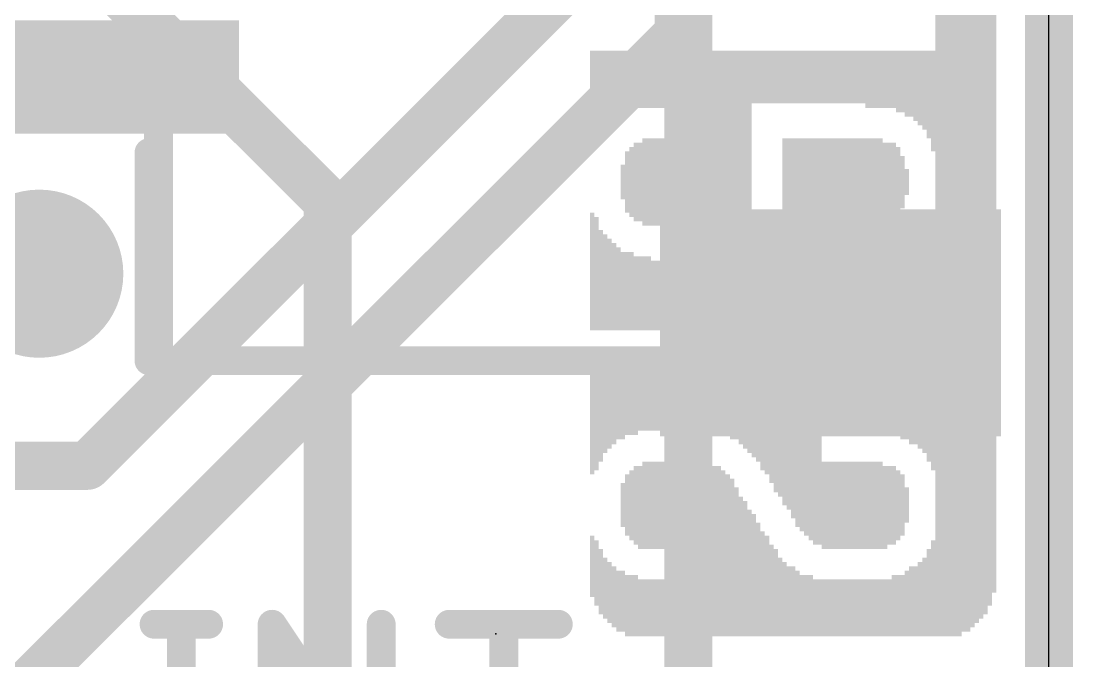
# Model space of a CAD drawing. Extents: x -0.1 to 25.5, y -0.1 to 17.9.
# Drawn here: x 19.97 to 25.53, y 4.3 to 7.69 of the extents above; entities that cross this region are included whole.
import ezdxf

# ---------------------------------------------------------------- set-up
doc = ezdxf.new("R2010")
doc.units = 0
for name, color, linetype in [('1', 12, 'CONTINUOUS'), ('16', 5, 'CONTINUOUS'), ('18', 110, 'CONTINUOUS'), ('20', 53, 'CONTINUOUS'), ('21', 40, 'CONTINUOUS'), ('22', 6, 'CONTINUOUS'), ('24', 6, 'CONTINUOUS'), ('51', 253, 'CONTINUOUS')]:
    doc.layers.add(name, color=color, linetype=linetype)

# ---------------------------------------------------------------- blocks, each defined once
blk = doc.blocks.new('RECT')
blk.add_solid([(-0.5, -0.5), (0.5, -0.5), (-0.5, 0.5), (0.5, 0.5)])
blk = doc.blocks.new('ROUNDV')
at = {"const_width": 0.5}
blk.add_lwpolyline([(0, -0.25, 1), (0, 0.25, 1), (0, -0.25)], format="xyb", dxfattribs=at)

msp = doc.modelspace()

# ---------------------------------------------------------------- linework, layer by layer
at = {"layer": '1', "const_width": 0.254}
for points in [[(25.4, 17.78), (25.4, 0)], [(23.4442, 10.4764), (23.4442, 7.62)], [(22.86, 7.874), (20.32, 5.334)], [(23.4442, 7.62), (19.05, 3.2258)], [(20.32, 5.334), (17.653, 5.334)]]:
    msp.add_lwpolyline(points, dxfattribs=at)
at = {"layer": '1', "const_width": 0.127}
for points in [[(23.4891, 7.5751, 1), (23.3993, 7.6649)], [(23.3807, 7.62, 1), (23.5077, 7.62)], [(20.32, 5.2705, 1), (20.32, 5.3975)], [(20.2751, 5.3789, 1), (20.3649, 5.2891)]]:
    msp.add_lwpolyline(points, format="xyb", dxfattribs=at)
at = {"layer": '16', "const_width": 0.254}
for points in [[(25.4, 17.78), (25.4, 0)], [(21.59, 6.731), (17.78, 10.541)], [(23.495, 2.032), (23.495, 8.636)], [(21.59, 6.731), (21.59, 2.54)]]:
    msp.add_lwpolyline(points, dxfattribs=at)
at = {"layer": '16', "const_width": 0.127}
for points in [[(21.6535, 6.731, 1), (21.5265, 6.731)], [(21.5451, 6.6861, 1), (21.6349, 6.7759)]]:
    msp.add_lwpolyline(points, format="xyb", dxfattribs=at)
at = {"layer": '20'}
msp.add_line((25.4, 2.54), (25.4, 15.24), dxfattribs=at)
at = {"layer": '21', "const_width": 0.1524}
for points in [[(24.946, 6.79), (24.946, 10.99)], [(20.646, 5.89), (20.646, 6.99)], [(23.246, 5.89), (20.646, 5.89)], [(20.6728, 4.4965), (20.961, 4.4965)], [(20.8169, 3.6322), (20.8169, 4.4965)], [(21.2965, 3.6322), (21.2965, 4.4965)], [(21.2965, 4.4965), (21.8727, 3.6322)], [(21.8727, 3.6322), (21.8727, 4.4965)], [(22.232, 4.4965), (22.8083, 4.4965)], [(22.5202, 3.6322), (22.5202, 4.4965)]]:
    msp.add_lwpolyline(points, dxfattribs=at)
at = {"layer": '21', "const_width": 0.0762}
for points in [[(20.6841, 6.99, 1), (20.6079, 6.99)], [(24.9079, 6.79, 1), (24.9841, 6.79)], [(20.646, 5.9281, 1), (20.646, 5.8519)], [(23.246, 5.8519, 1), (23.246, 5.9281)], [(20.6079, 5.89, 1), (20.6841, 5.89)], [(20.6728, 4.5346, 1), (20.6728, 4.4584)], [(20.855, 4.4965, 1), (20.7788, 4.4965)], [(20.961, 4.4584, 1), (20.961, 4.5346)], [(21.3282, 4.5177, 1), (21.2648, 4.4754)], [(21.3346, 4.4965, 1), (21.2584, 4.4965)], [(21.9108, 4.4965, 1), (21.8346, 4.4965)], [(22.232, 4.5346, 1), (22.232, 4.4584)], [(22.5583, 4.4965, 1), (22.4821, 4.4965)], [(22.8083, 4.4584, 1), (22.8083, 4.5346)]]:
    msp.add_lwpolyline(points, format="xyb", dxfattribs=at)
at = {"layer": '24'}
msp.add_point((22.479, 4.445), dxfattribs=at)
at = {"layer": '51', "const_width": 0.1524}
for points in [[(20.696, 5.89), (20.696, 11.99)], [(24.946, 11.99), (24.946, 5.89)], [(24.946, 5.89), (20.696, 5.89)]]:
    msp.add_lwpolyline(points, dxfattribs=at)
at = {"layer": '51', "const_width": 0.0762}
for points in [[(20.696, 5.9281, 1), (20.696, 5.8519)], [(24.946, 5.8519, 1), (24.946, 5.9281)], [(20.6579, 5.89, 1), (20.7341, 5.89)], [(24.9079, 5.89, 1), (24.9841, 5.89)]]:
    msp.add_lwpolyline(points, format="xyb", dxfattribs=at)

# ---------------------------------------------------------------- block references
at = {"layer": '1', "rotation": 180}
for p, xscale, yscale in [((20.346, 7.39), 1.55, 0.6), ((24.246, 6.09), 1.8, 1.2)]:
    msp.add_blockref('RECT', p, dxfattribs=dict(at, xscale=xscale, yscale=yscale))
at = {"layer": '18', "xscale": 0.889, "yscale": 0.889}
msp.add_blockref('ROUNDV', (20.066, 6.35), dxfattribs=at)
msp.add_blockref('ROUNDV', (20.066, 6.35), dxfattribs=at)
at = {"layer": '22', "rotation": 90}
for p, xscale, yscale in [((24.8111, 8.81), 5.5194, 0.0231), ((24.8342, 8.81), 5.5194, 0.0231), ((24.8573, 8.81), 5.5194, 0.0231), ((24.8804, 8.81), 5.5194, 0.0231), ((24.9036, 8.81), 5.5194, 0.0231), ((24.9267, 8.7973), 5.494, 0.0231), ((24.9498, 8.7973), 5.494, 0.0231), ((24.9729, 8.7859), 5.4712, 0.0231), ((24.996, 8.7859), 5.4712, 0.0231), ((25.019, 8.7744), 5.4483, 0.0229), ((25.042, 8.763), 5.4254, 0.0231), ((25.0651, 8.7516), 5.4026, 0.0231), ((25.0882, 8.7287), 5.3569, 0.0231), ((25.1113, 8.6944), 5.2883, 0.0231), ((22.987, 7.2631), 0.5309, 0.0229), ((23.01, 7.2746), 0.508, 0.0231), ((23.0331, 7.2974), 0.4623, 0.0231), ((23.0562, 7.3203), 0.4166, 0.0231), ((23.0793, 7.3317), 0.3937, 0.0231), ((23.1024, 7.3431), 0.3708, 0.0231), ((23.1256, 7.3546), 0.348, 0.0231), ((23.1487, 7.3546), 0.348, 0.0231), ((23.1718, 7.366), 0.3251, 0.0231), ((23.1949, 7.366), 0.3251, 0.0231), ((23.218, 7.3774), 0.3023, 0.0231), ((23.241, 7.3774), 0.3023, 0.0229), ((23.264, 7.3774), 0.3023, 0.0231), ((23.2871, 7.3774), 0.3023, 0.0231), ((23.3102, 7.3774), 0.3023, 0.0231), ((23.3333, 7.3774), 0.3023, 0.0231), ((23.3564, 7.3774), 0.3023, 0.0231), ((23.3796, 7.3901), 0.2769, 0.0231), ((23.4027, 7.3901), 0.2769, 0.0231), ((23.4258, 7.3901), 0.2769, 0.0231), ((23.4489, 7.3901), 0.2769, 0.0231), ((23.472, 7.3901), 0.2769, 0.0231), ((23.495, 7.3901), 0.2769, 0.0229), ((23.518, 7.3901), 0.2769, 0.0231), ((23.5411, 7.3901), 0.2769, 0.0231), ((23.5642, 7.0663), 0.9246, 0.0231), ((23.5873, 7.0663), 0.9246, 0.0231), ((23.6104, 7.0663), 0.9246, 0.0231), ((23.6336, 7.0663), 0.9246, 0.0231), ((23.6567, 7.0663), 0.9246, 0.0231), ((23.6798, 7.0663), 0.9246, 0.0231), ((23.7029, 7.0663), 0.9246, 0.0231), ((23.726, 7.0663), 0.9246, 0.0231), ((23.749, 7.0663), 0.9246, 0.0229), ((23.772, 7.0663), 0.9246, 0.0231), ((23.7951, 7.0663), 0.9246, 0.0231), ((23.8182, 7.0663), 0.9246, 0.0231), ((23.8413, 7.3901), 0.2769, 0.0231), ((23.8644, 7.3901), 0.2769, 0.0231), ((23.8876, 7.3901), 0.2769, 0.0231), ((23.9107, 7.3901), 0.2769, 0.0231), ((23.9338, 7.3901), 0.2769, 0.0231), ((23.9569, 7.3901), 0.2769, 0.0231), ((23.98, 7.3901), 0.2769, 0.0231), ((24.003, 7.3901), 0.2769, 0.0229), ((24.026, 7.3901), 0.2769, 0.0231), ((24.0491, 7.3901), 0.2769, 0.0231), ((24.0722, 7.3901), 0.2769, 0.0231), ((24.0953, 7.3901), 0.2769, 0.0231), ((24.1184, 7.3901), 0.2769, 0.0231), ((24.1416, 7.3901), 0.2769, 0.0231), ((24.1647, 7.3901), 0.2769, 0.0231), ((24.1878, 7.3901), 0.2769, 0.0231), ((24.2109, 7.3901), 0.2769, 0.0231), ((24.234, 7.3901), 0.2769, 0.0231), ((24.257, 7.3901), 0.2769, 0.0229), ((24.28, 7.3901), 0.2769, 0.0231), ((24.3031, 7.3901), 0.2769, 0.0231), ((24.3262, 7.3901), 0.2769, 0.0231), ((24.3493, 7.3901), 0.2769, 0.0231), ((24.3724, 7.3901), 0.2769, 0.0231), ((24.3956, 7.3901), 0.2769, 0.0231), ((24.4187, 7.3901), 0.2769, 0.0231), ((24.4418, 7.3774), 0.3023, 0.0231), ((24.4649, 7.3774), 0.3023, 0.0231), ((24.488, 7.3774), 0.3023, 0.0231), ((24.511, 7.3774), 0.3023, 0.0229), ((24.534, 7.3774), 0.3023, 0.0231), ((24.5571, 7.3774), 0.3023, 0.0231), ((24.5802, 7.3774), 0.3023, 0.0231), ((24.6033, 7.366), 0.3251, 0.0231), ((24.6264, 7.366), 0.3251, 0.0231), ((24.6496, 7.3546), 0.348, 0.0231), ((24.6727, 7.3546), 0.348, 0.0231), ((24.6958, 7.3431), 0.3708, 0.0231), ((24.7189, 7.3317), 0.3937, 0.0231), ((24.742, 7.3203), 0.4166, 0.0231), ((24.765, 7.2974), 0.4623, 0.0229), ((24.788, 7.2631), 0.5309, 0.0231), ((23.264, 6.8351), 0.4623, 0.0231), ((23.2871, 6.8351), 0.4623, 0.0231), ((23.3102, 6.8351), 0.4623, 0.0231), ((23.3333, 6.8351), 0.4623, 0.0231), ((23.3564, 6.8351), 0.4623, 0.0231), ((23.3796, 6.8351), 0.4623, 0.0231), ((23.4027, 6.8351), 0.4623, 0.0231), ((23.4258, 6.8351), 0.4623, 0.0231), ((23.4489, 6.8351), 0.4623, 0.0231), ((23.472, 6.8351), 0.4623, 0.0231), ((23.495, 6.8351), 0.4623, 0.0229), ((23.518, 6.8351), 0.4623, 0.0231), ((23.5411, 6.8351), 0.4623, 0.0231), ((24.003, 6.8351), 0.4623, 0.0229), ((24.026, 6.8351), 0.4623, 0.0231), ((24.0491, 6.8351), 0.4623, 0.0231), ((24.0722, 6.8351), 0.4623, 0.0231), ((24.0953, 6.8351), 0.4623, 0.0231), ((24.1184, 6.8351), 0.4623, 0.0231), ((24.1416, 6.8351), 0.4623, 0.0231), ((24.1647, 6.8351), 0.4623, 0.0231), ((24.1878, 6.8351), 0.4623, 0.0231), ((24.2109, 6.8351), 0.4623, 0.0231), ((24.234, 6.8351), 0.4623, 0.0231), ((24.257, 6.8351), 0.4623, 0.0229), ((24.28, 6.8351), 0.4623, 0.0231), ((24.3031, 6.8351), 0.4623, 0.0231), ((24.3262, 6.8351), 0.4623, 0.0231), ((24.3493, 6.8351), 0.4623, 0.0231), ((24.3724, 6.8351), 0.4623, 0.0231), ((24.3956, 6.8351), 0.4623, 0.0231), ((24.4187, 6.8351), 0.4623, 0.0231), ((24.4418, 6.8351), 0.4623, 0.0231), ((24.4649, 6.8351), 0.4623, 0.0231), ((24.488, 6.8351), 0.4623, 0.0231), ((24.511, 6.8351), 0.4623, 0.0229), ((23.1949, 6.8351), 0.3708, 0.0231), ((23.218, 6.8351), 0.4166, 0.0231), ((23.241, 6.8351), 0.4166, 0.0229), ((24.534, 6.8237), 0.4394, 0.0231), ((24.5571, 6.8351), 0.4166, 0.0231), ((24.5802, 6.8351), 0.4166, 0.0231), ((24.6033, 6.8351), 0.3708, 0.0231), ((23.1718, 6.8351), 0.3251, 0.0231), ((24.6264, 6.8339), 0.2769, 0.0231), ((23.1487, 6.8351), 0.1829, 0.0231), ((24.6496, 6.8351), 0.1372, 0.0231), ((22.987, 6.3614), 0.6223, 0.0229), ((23.01, 6.35), 0.5994, 0.0231), ((24.788, 6.4541), 0.3912, 0.0231), ((23.0331, 6.3157), 0.5309, 0.0231), ((23.0562, 6.3043), 0.508, 0.0231), ((24.742, 6.4084), 0.2997, 0.0231), ((24.765, 6.4313), 0.3454, 0.0229), ((23.0793, 6.2929), 0.4851, 0.0231), ((23.1024, 6.2814), 0.4623, 0.0231), ((24.6958, 6.3856), 0.254, 0.0231), ((24.7189, 6.397), 0.2769, 0.0231), ((23.1256, 6.27), 0.4394, 0.0231), ((23.1487, 6.2573), 0.414, 0.0231), ((23.1718, 6.2573), 0.414, 0.0231), ((23.1949, 6.2573), 0.414, 0.0231), ((24.6033, 6.2573), 0.414, 0.0231), ((24.6264, 6.2573), 0.414, 0.0231), ((24.6496, 6.3741), 0.2311, 0.0231), ((24.6727, 6.3741), 0.2311, 0.0231), ((23.218, 6.2459), 0.3912, 0.0231), ((23.241, 6.2459), 0.3912, 0.0229), ((23.264, 6.2459), 0.3912, 0.0231), ((23.2871, 6.2459), 0.3912, 0.0231), ((23.3102, 6.2344), 0.3683, 0.0231), ((23.3333, 6.2344), 0.3683, 0.0231), ((23.3564, 6.2344), 0.3683, 0.0231), ((23.3796, 6.2344), 0.3683, 0.0231), ((23.4027, 6.2344), 0.3683, 0.0231), ((23.4258, 6.2344), 0.3683, 0.0231), ((23.4489, 6.2344), 0.3683, 0.0231), ((23.472, 6.2344), 0.3683, 0.0231), ((23.495, 6.2344), 0.3683, 0.0229), ((23.518, 6.2344), 0.3683, 0.0231), ((23.5411, 6.2344), 0.3683, 0.0231), ((23.5642, 6.2344), 0.3683, 0.0231), ((23.5873, 6.2344), 0.3683, 0.0231), ((23.6104, 6.2344), 0.3683, 0.0231), ((23.6336, 6.2344), 0.3683, 0.0231), ((23.6567, 6.2344), 0.3683, 0.0231), ((23.6798, 6.2344), 0.3683, 0.0231), ((23.7029, 6.2344), 0.3683, 0.0231), ((23.726, 6.2344), 0.3683, 0.0231), ((23.749, 6.2344), 0.3683, 0.0229), ((23.772, 6.2344), 0.3683, 0.0231), ((23.7951, 6.2344), 0.3683, 0.0231), ((23.8182, 6.2344), 0.3683, 0.0231), ((23.8413, 6.2344), 0.3683, 0.0231), ((23.8644, 6.2344), 0.3683, 0.0231), ((23.8876, 6.2344), 0.3683, 0.0231), ((23.9107, 6.2344), 0.3683, 0.0231), ((23.9338, 6.2344), 0.3683, 0.0231), ((23.9569, 6.2344), 0.3683, 0.0231), ((23.98, 6.2344), 0.3683, 0.0231), ((24.003, 6.2344), 0.3683, 0.0229), ((24.026, 6.2344), 0.3683, 0.0231), ((24.0491, 6.2344), 0.3683, 0.0231), ((24.0722, 6.2344), 0.3683, 0.0231), ((24.0953, 6.2344), 0.3683, 0.0231), ((24.1184, 6.2344), 0.3683, 0.0231), ((24.1416, 6.2344), 0.3683, 0.0231), ((24.1647, 6.2344), 0.3683, 0.0231), ((24.1878, 6.2344), 0.3683, 0.0231), ((24.2109, 6.2344), 0.3683, 0.0231), ((24.234, 6.2344), 0.3683, 0.0231), ((24.257, 6.2344), 0.3683, 0.0229), ((24.28, 6.2344), 0.3683, 0.0231), ((24.3031, 6.2344), 0.3683, 0.0231), ((24.3262, 6.2344), 0.3683, 0.0231), ((24.3493, 6.2344), 0.3683, 0.0231), ((24.3724, 6.2344), 0.3683, 0.0231), ((24.3956, 6.2344), 0.3683, 0.0231), ((24.4187, 6.2344), 0.3683, 0.0231), ((24.4418, 6.2344), 0.3683, 0.0231), ((24.4649, 6.2344), 0.3683, 0.0231), ((24.488, 6.2344), 0.3683, 0.0231), ((24.511, 6.2459), 0.3912, 0.0229), ((24.534, 6.2459), 0.3912, 0.0231), ((24.5571, 6.2459), 0.3912, 0.0231), ((24.5802, 6.2459), 0.3912, 0.0231), ((22.987, 5.588), 0.5994, 0.0229), ((23.01, 5.5994), 0.5766, 0.0231), ((23.0331, 5.6223), 0.5309, 0.0231), ((23.0562, 5.6452), 0.4851, 0.0231), ((23.0793, 5.6566), 0.4623, 0.0231), ((23.1024, 5.668), 0.4394, 0.0231), ((23.1256, 5.6807), 0.414, 0.0231), ((23.1487, 5.6807), 0.414, 0.0231), ((23.1718, 5.6921), 0.3912, 0.0231), ((23.1949, 5.6921), 0.3912, 0.0231), ((23.218, 5.6921), 0.3912, 0.0231), ((23.241, 5.7036), 0.3683, 0.0229), ((23.264, 5.7036), 0.3683, 0.0231), ((23.2871, 5.7036), 0.3683, 0.0231), ((23.3102, 5.7036), 0.3683, 0.0231), ((23.3333, 5.7036), 0.3683, 0.0231), ((23.3564, 5.7036), 0.3683, 0.0231), ((23.3796, 5.7036), 0.3683, 0.0231), ((23.4027, 5.7036), 0.3683, 0.0231), ((23.4258, 5.7036), 0.3683, 0.0231), ((23.4489, 5.7036), 0.3683, 0.0231), ((23.472, 5.7036), 0.3683, 0.0231), ((23.495, 5.7036), 0.3683, 0.0229), ((23.518, 5.7036), 0.3683, 0.0231), ((23.5411, 5.7036), 0.3683, 0.0231), ((23.5642, 5.7036), 0.3683, 0.0231), ((23.5873, 5.7036), 0.3683, 0.0231), ((23.6104, 5.7036), 0.3683, 0.0231), ((23.6336, 5.7036), 0.3683, 0.0231), ((23.6567, 5.7036), 0.3683, 0.0231), ((23.6798, 5.6921), 0.3912, 0.0231), ((23.7029, 5.6921), 0.3912, 0.0231), ((23.726, 5.6807), 0.414, 0.0231), ((23.749, 5.6807), 0.414, 0.0229), ((23.772, 5.668), 0.4394, 0.0231), ((23.7951, 5.6566), 0.4623, 0.0231), ((23.8182, 5.6452), 0.4851, 0.0231), ((23.8413, 5.6337), 0.508, 0.0231), ((23.8644, 5.6223), 0.5309, 0.0231), ((23.8876, 5.5994), 0.5766, 0.0231), ((23.9107, 5.588), 0.5994, 0.0231), ((23.9338, 5.5651), 0.6452, 0.0231), ((23.9569, 5.541), 0.6934, 0.0231), ((23.98, 5.5296), 0.7163, 0.0231), ((24.003, 5.5067), 0.762, 0.0229), ((24.026, 5.4953), 0.7849, 0.0231), ((24.0491, 5.4724), 0.8306, 0.0231), ((24.0722, 5.4496), 0.8763, 0.0231), ((24.0953, 5.4381), 0.8992, 0.0231), ((24.1184, 5.4267), 0.922, 0.0231), ((24.1416, 5.414), 0.9474, 0.0231), ((24.1647, 5.4026), 0.9703, 0.0231), ((24.1878, 5.4026), 0.9703, 0.0231), ((24.2109, 5.7036), 0.3683, 0.0231), ((24.234, 5.7036), 0.3683, 0.0231), ((24.257, 5.7036), 0.3683, 0.0229), ((24.28, 5.7036), 0.3683, 0.0231), ((24.3031, 5.7036), 0.3683, 0.0231), ((24.3262, 5.7036), 0.3683, 0.0231), ((24.3493, 5.7036), 0.3683, 0.0231), ((24.3724, 5.7036), 0.3683, 0.0231), ((24.3956, 5.7036), 0.3683, 0.0231), ((24.4187, 5.7036), 0.3683, 0.0231), ((24.4418, 5.7036), 0.3683, 0.0231), ((24.4649, 5.7036), 0.3683, 0.0231), ((24.488, 5.7036), 0.3683, 0.0231), ((24.511, 5.7036), 0.3683, 0.0229), ((24.534, 5.7036), 0.3683, 0.0231), ((24.5571, 5.6921), 0.3912, 0.0231), ((24.5802, 5.6921), 0.3912, 0.0231), ((24.6033, 5.6921), 0.3912, 0.0231), ((24.6264, 5.6807), 0.414, 0.0231), ((24.8111, 5.16), 1.4554, 0.0231), ((24.8342, 5.16), 1.4554, 0.0231), ((24.8573, 5.16), 1.4554, 0.0231), ((24.8804, 5.16), 1.4554, 0.0231), ((24.9036, 5.16), 1.4554, 0.0231), ((24.9267, 5.16), 1.4554, 0.0231), ((24.9498, 5.1727), 1.43, 0.0231), ((24.9729, 5.1727), 1.43, 0.0231), ((24.996, 5.1841), 1.4072, 0.0231), ((25.019, 5.1956), 1.3843, 0.0229), ((25.042, 5.207), 1.3614, 0.0231), ((25.0651, 5.2184), 1.3386, 0.0231), ((25.0882, 5.2413), 1.2929, 0.0231), ((25.1113, 5.2756), 1.2243, 0.0231), ((24.6496, 5.5766), 0.2057, 0.0231), ((24.6727, 5.5639), 0.2311, 0.0231), ((24.6958, 5.5639), 0.2311, 0.0231), ((24.7189, 5.5524), 0.254, 0.0231), ((24.742, 5.541), 0.2769, 0.0231), ((24.765, 5.5182), 0.3226, 0.0229), ((24.788, 5.4953), 0.3683, 0.0231), ((23.264, 5.1257), 0.4623, 0.0231), ((23.2871, 5.1257), 0.4623, 0.0231), ((23.3102, 5.1257), 0.4623, 0.0231), ((23.3333, 5.1257), 0.4623, 0.0231), ((23.3564, 5.1257), 0.4623, 0.0231), ((23.3796, 5.1257), 0.4623, 0.0231), ((23.4027, 5.1257), 0.4623, 0.0231), ((23.4258, 5.1257), 0.4623, 0.0231), ((23.4489, 5.1257), 0.4623, 0.0231), ((23.472, 5.1257), 0.4623, 0.0231), ((23.495, 5.1257), 0.4623, 0.0229), ((23.518, 5.1257), 0.4623, 0.0231), ((23.5411, 5.1257), 0.4623, 0.0231), ((23.5642, 5.1257), 0.4623, 0.0231), ((23.5873, 5.1257), 0.4623, 0.0231), ((24.2109, 5.1257), 0.4623, 0.0231), ((24.234, 5.1257), 0.4623, 0.0231), ((24.257, 5.1257), 0.4623, 0.0229), ((24.28, 5.1257), 0.4623, 0.0231), ((24.3031, 5.1257), 0.4623, 0.0231), ((24.3262, 5.1257), 0.4623, 0.0231), ((24.3493, 5.1257), 0.4623, 0.0231), ((24.3724, 5.1257), 0.4623, 0.0231), ((24.3956, 5.1257), 0.4623, 0.0231), ((24.4187, 5.1257), 0.4623, 0.0231), ((24.4418, 5.1257), 0.4623, 0.0231), ((24.4649, 5.1257), 0.4623, 0.0231), ((24.488, 5.1257), 0.4623, 0.0231), ((24.511, 5.1257), 0.4623, 0.0229), ((23.1718, 5.127), 0.3226, 0.0231), ((23.1949, 5.1257), 0.3708, 0.0231), ((23.218, 5.1257), 0.4166, 0.0231), ((23.241, 5.1143), 0.4394, 0.0229), ((23.6104, 5.1143), 0.4394, 0.0231), ((23.6336, 4.8832), 0.9017, 0.0231), ((23.6567, 4.8832), 0.9017, 0.0231), ((23.6798, 4.8717), 0.8788, 0.0231), ((23.7029, 4.8603), 0.856, 0.0231), ((24.534, 5.1143), 0.4394, 0.0231), ((24.5571, 5.1257), 0.4166, 0.0231), ((24.5802, 5.1257), 0.4166, 0.0231), ((24.6033, 5.1257), 0.3708, 0.0231), ((24.6264, 5.127), 0.3226, 0.0231), ((23.1487, 5.127), 0.2311, 0.0231), ((23.726, 4.8489), 0.8331, 0.0231), ((23.749, 4.826), 0.7874, 0.0229), ((23.772, 4.8019), 0.7391, 0.0231), ((24.6496, 5.127), 0.1854, 0.0231), ((23.7951, 4.7904), 0.7163, 0.0231), ((23.8182, 4.7676), 0.6706, 0.0231), ((23.8413, 4.7561), 0.6477, 0.0231), ((23.8644, 4.7333), 0.602, 0.0231), ((22.987, 4.8031), 0.3251, 0.0229), ((23.8876, 4.7104), 0.5563, 0.0231), ((23.9107, 4.699), 0.5334, 0.0231), ((23.01, 4.7676), 0.3454, 0.0231), ((23.0331, 4.7219), 0.3454, 0.0231), ((23.9338, 4.6749), 0.4851, 0.0231), ((23.9569, 4.6634), 0.4623, 0.0231), ((24.765, 4.6634), 0.4623, 0.0229), ((24.788, 4.6863), 0.508, 0.0231), ((23.0562, 4.6876), 0.3226, 0.0231), ((23.98, 4.6406), 0.4166, 0.0231), ((24.742, 4.6406), 0.4166, 0.0231), ((23.0793, 4.6647), 0.3226, 0.0231), ((23.1024, 4.6418), 0.3226, 0.0231), ((23.1256, 4.619), 0.3226, 0.0231), ((23.1487, 4.619), 0.3226, 0.0231), ((24.003, 4.6292), 0.3937, 0.0229), ((24.026, 4.6177), 0.3708, 0.0231), ((24.0491, 4.6177), 0.3708, 0.0231), ((24.0722, 4.6063), 0.348, 0.0231), ((24.6496, 4.6063), 0.348, 0.0231), ((24.6727, 4.6177), 0.3708, 0.0231), ((24.6958, 4.6177), 0.3708, 0.0231), ((24.7189, 4.6292), 0.3937, 0.0231), ((23.1718, 4.5949), 0.3251, 0.0231), ((23.1949, 4.5949), 0.3251, 0.0231), ((23.218, 4.5949), 0.3251, 0.0231), ((23.241, 4.5834), 0.3023, 0.0229), ((23.264, 4.5834), 0.3023, 0.0231), ((23.2871, 4.5834), 0.3023, 0.0231), ((23.3102, 4.5834), 0.3023, 0.0231), ((23.3333, 4.5834), 0.3023, 0.0231), ((23.3564, 4.5834), 0.3023, 0.0231), ((23.3796, 4.5834), 0.3023, 0.0231), ((23.4027, 4.5834), 0.3023, 0.0231), ((23.4258, 4.5834), 0.3023, 0.0231), ((23.4489, 4.5834), 0.3023, 0.0231), ((23.472, 4.5834), 0.3023, 0.0231), ((23.495, 4.5834), 0.3023, 0.0229), ((23.518, 4.5834), 0.3023, 0.0231), ((23.5411, 4.5834), 0.3023, 0.0231), ((23.5642, 4.5834), 0.3023, 0.0231), ((23.5873, 4.5834), 0.3023, 0.0231), ((23.6104, 4.5834), 0.3023, 0.0231), ((24.0953, 4.5949), 0.3251, 0.0231), ((24.1184, 4.5949), 0.3251, 0.0231), ((24.1416, 4.5949), 0.3251, 0.0231), ((24.1647, 4.5834), 0.3023, 0.0231), ((24.1878, 4.5834), 0.3023, 0.0231), ((24.2109, 4.5834), 0.3023, 0.0231), ((24.234, 4.5834), 0.3023, 0.0231), ((24.257, 4.5834), 0.3023, 0.0229), ((24.28, 4.5834), 0.3023, 0.0231), ((24.3031, 4.5834), 0.3023, 0.0231), ((24.3262, 4.5834), 0.3023, 0.0231), ((24.3493, 4.5834), 0.3023, 0.0231), ((24.3724, 4.5834), 0.3023, 0.0231), ((24.3956, 4.5834), 0.3023, 0.0231), ((24.4187, 4.5834), 0.3023, 0.0231), ((24.4418, 4.5834), 0.3023, 0.0231), ((24.4649, 4.5834), 0.3023, 0.0231), ((24.488, 4.5834), 0.3023, 0.0231), ((24.511, 4.5834), 0.3023, 0.0229), ((24.534, 4.5834), 0.3023, 0.0231), ((24.5571, 4.5834), 0.3023, 0.0231), ((24.5802, 4.5949), 0.3251, 0.0231), ((24.6033, 4.5949), 0.3251, 0.0231), ((24.6264, 4.5949), 0.3251, 0.0231)]:
    msp.add_blockref('RECT', p, dxfattribs=dict(at, xscale=xscale, yscale=yscale))

doc.saveas('drawing.dxf')
